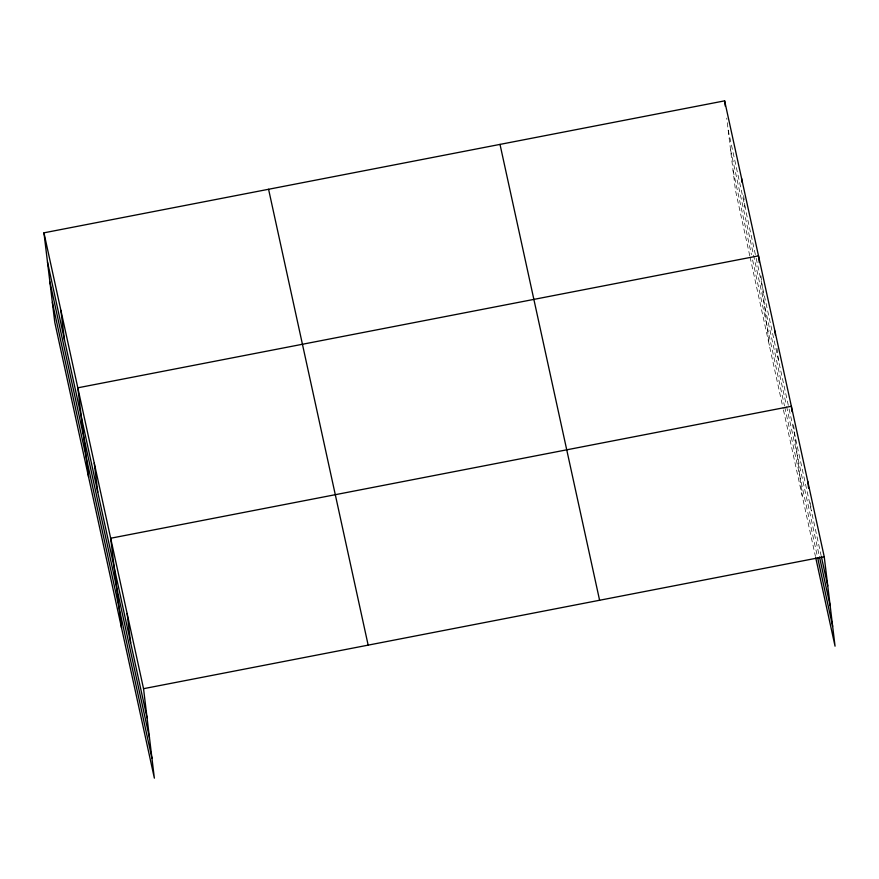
<?xml version="1.0" encoding="UTF-8"?>
<svg xmlns="http://www.w3.org/2000/svg" width="879" height="879" viewBox="0 0 879 879"><rect width="100%" height="100%" fill="white"/><g stroke="black" fill="none" stroke-linecap="round" stroke-linejoin="round"><path stroke-width="0.66" stroke-dasharray="4.39 3.3" d="M728.175 130.048L755.896 256.976M756.193 258.316L788.837 407.757M789.122 409.076L821.129 555.55M730.581 149.935L786.342 405.219M786.628 406.537L819.206 555.649M733.053 170.427L751.446 254.602M752.611 259.953L784.497 405.911M784.793 407.23L817.36 556.352M749.765 255.789L735.459 190.314L726.724 118.105M750.062 257.129L783.156 408.647M783.453 409.966L815.448 556.451M810.361 502.722L811.328 510.688M793.605 424.854L802.186 495.745M777.014 348.304L778.464 360.258M760.906 275.742L769.323 345.315M743.656 195.599L745.095 207.543"/><path stroke-width="1.32" d="M43.95 232.825L143.541 688.686L154.363 778.157L54.773 322.296L43.95 232.825L724.637 100.843L824.227 556.704L835.05 646.175L815.734 557.769M143.541 688.686L824.227 556.704M821.415 556.868L827.754 585.908M819.492 556.967L830.161 605.796M817.657 557.671L832.644 626.287M500.008 144.398L599.599 600.258M268.578 189.271L368.158 645.131M47.488 262.019L147.068 717.879M49.894 281.906L149.474 737.767M52.366 302.398L151.957 758.258M807.79 481.494L808.592 488.131M792.001 411.581L791.364 406.274L110.677 538.245L121.5 627.716M774.926 331.053L775.41 335.042M759.302 262.48L758.5 255.844L77.813 387.815L88.636 477.286M741.568 178.349L742.052 182.327M724.637 100.843L725.285 106.161M127.103 613.465L130.641 642.659M94.24 463.035L97.778 492.229M60.882 310.32L64.409 339.514"/></g></svg>
